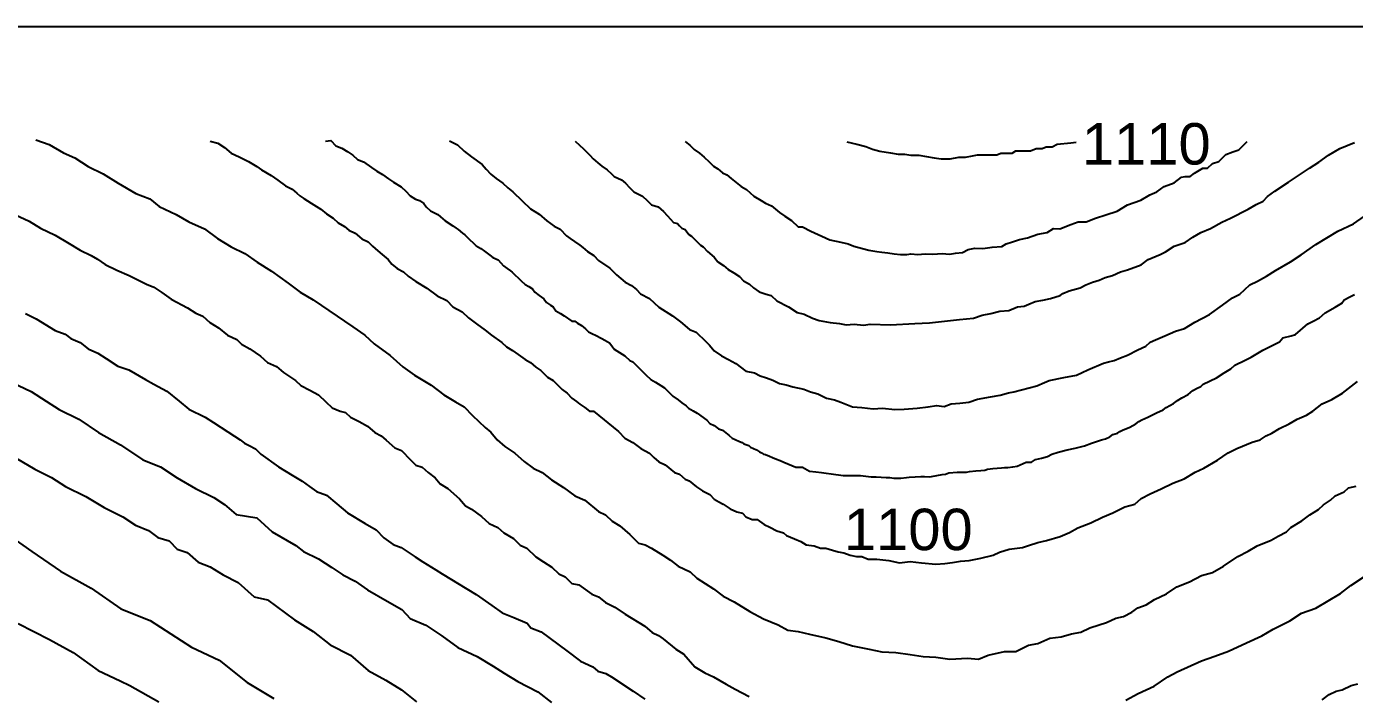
# Model space of a CAD drawing. Header units: millimetres. Extents: x 19067981 to 38137102, y 2652003 to 2652615.
# Drawn here: x 19068143.81 to 19068153.59, y 2652413.04 to 2652417.98 of the extents above; entities that cross this region are included whole.
import ezdxf

# ---------------------------------------------------------------- set-up
doc = ezdxf.new("R2010")
doc.units = ezdxf.units.MM
doc.styles.get("Standard").update_dxf_attribs({"font": 'arial.ttf'})

msp = doc.modelspace()

# ---------------------------------------------------------------- linework, layer by layer
for points in [[(19068130.6446, 2652417.981), (19068159.1634, 2652417.981), (19068159.1634, 2652397.7681), (19068130.6444, 2652397.7681), (19068130.6444, 2652417.9809)], [(19068143.8812, 2652417.1458), (19068143.9777, 2652417.1112), (19068144.0839, 2652417.0502), (19068144.1679, 2652417.012), (19068144.2668, 2652416.9502), (19068144.377, 2652416.894), (19068144.4872, 2652416.8273), (19068144.6168, 2652416.7489), (19068144.7191, 2652416.7103), (19068144.7898, 2652416.6533), (19068144.9137, 2652416.5955), (19068145.0086, 2652416.5417), (19068145.124, 2652416.4899), (19068145.2181, 2652416.4176), (19068145.3194, 2652416.3574), (19068145.421, 2652416.3079), (19068145.5111, 2652416.2428), (19068145.6165, 2652416.1778), (19068145.7387, 2652416.0883), (19068145.8272, 2652416.0236), (19068145.9237, 2652415.9654), (19068146.2156, 2652415.7662), (19068146.3044, 2652415.7056), (19068146.373, 2652415.6414), (19068146.4915, 2652415.5547), (19068146.5839, 2652415.4726), (19068146.6694, 2652415.4112), (19068146.7928, 2652415.3356), (19068146.8861, 2652415.2652), (19068146.9711, 2652415.2136), (19068147.0366, 2652415.1765), (19068147.0973, 2652415.1129), (19068147.1916, 2652415.0248), (19068147.2334, 2652414.9909), (19068147.2796, 2652414.9325), (19068147.3354, 2652414.8855), (19068147.4084, 2652414.8347), (19068147.4789, 2652414.7738), (19068147.5452, 2652414.725), (19068147.6111, 2652414.6917), (19068147.6801, 2652414.6385), (19068147.7681, 2652414.5815), (19068147.85, 2652414.5217), (19068147.9256, 2652414.4878), (19068148.0254, 2652414.4044), (19068148.0774, 2652414.3802), (19068148.1262, 2652414.3351), (19068148.1838, 2652414.2996), (19068148.2565, 2652414.2361), (19068148.3198, 2652414.1719), (19068148.3696, 2652414.1585), (19068148.4164, 2652414.1339), (19068148.4983, 2652414.0828), (19068148.5565, 2652414.0465), (19068148.6115, 2652414.0032), (19068148.701, 2652413.9613), (19068148.7499, 2652413.9141), (19068148.8101, 2652413.8756), (19068148.8718, 2652413.836), (19068148.945, 2652413.7798), (19068149.0252, 2652413.7392), (19068149.1406, 2652413.6685), (19068149.2409, 2652413.6141), (19068149.348, 2652413.5691), (19068149.4205, 2652413.5306), (19068149.4956, 2652413.5204), (19068149.5799, 2652413.4998), (19068149.7013, 2652413.4736), (19068149.7951, 2652413.4457), (19068149.8959, 2652413.4157), (19068150.0204, 2652413.3897), (19068150.1119, 2652413.3706), (19068150.216, 2652413.3648), (19068150.3209, 2652413.3504), (19068150.4166, 2652413.3373), (19068150.5105, 2652413.3309), (19068150.6138, 2652413.3175), (19068150.7429, 2652413.3247), (19068150.8252, 2652413.3165), (19068150.8966, 2652413.3448), (19068151.0168, 2652413.3726), (19068151.1011, 2652413.3726), (19068151.1937, 2652413.4188), (19068151.2626, 2652413.4327), (19068151.35, 2652413.4707), (19068151.4342, 2652413.4817), (19068151.5097, 2652413.5033), (19068151.5776, 2652413.5151), (19068151.6445, 2652413.548), (19068151.7139, 2652413.5696), (19068151.7666, 2652413.5859), (19068151.8365, 2652413.6191), (19068151.8931, 2652413.632), (19068151.9533, 2652413.6628), (19068151.9985, 2652413.6951), (19068152.0597, 2652413.7183), (19068152.1214, 2652413.7563), (19068152.2106, 2652413.7987), (19068152.2852, 2652413.8491), (19068152.3782, 2652413.8876), (19068152.4679, 2652413.9331), (19068152.5481, 2652413.9562), (19068152.6309, 2652414.0024), (19068152.7345, 2652414.0745), (19068152.8116, 2652414.1125), (19068152.8784, 2652414.1516), (19068152.982, 2652414.1939), (19068153.0313, 2652414.2242), (19068153.0936, 2652414.255), (19068153.126, 2652414.2874), (19068153.2079, 2652414.3375), (19068153.266, 2652414.3817), (19068153.3293, 2652414.4207), (19068153.3663, 2652414.4536), (19068153.4179, 2652414.4883), (19068153.4528, 2652414.5217), (19068153.5191, 2652414.5515), (19068153.5515, 2652414.5792), (19068153.6066, 2652414.5931)], [(19068146.0134, 2652417.136), (19068146.0539, 2652417.1401), (19068146.0893, 2652417.1021), (19068146.1356, 2652417.0844), (19068146.1791, 2652417.0566), (19068146.2164, 2652417.0328), (19068146.2494, 2652417.0014), (19068146.2934, 2652416.9838), (19068146.3538, 2652416.9414), (19068146.3921, 2652416.9145), (19068146.4339, 2652416.8892), (19068146.4781, 2652416.8577), (19068146.5161, 2652416.8325), (19068146.5727, 2652416.7982), (19068146.6069, 2652416.7672), (19068146.6392, 2652416.7331), (19068146.6778, 2652416.7079), (19068146.7066, 2652416.6985), (19068146.7388, 2652416.6751), (19068146.7565, 2652416.6526), (19068146.7882, 2652416.623), (19068146.8429, 2652416.5963), (19068146.8615, 2652416.5791), (19068146.8969, 2652416.5483), (19068146.9512, 2652416.5123), (19068146.9774, 2652416.4949), (19068146.9915, 2652416.4855), (19068147.0238, 2652416.4579), (19068147.0401, 2652416.444), (19068147.0561, 2652416.4303), (19068147.1251, 2652416.363), (19068147.158, 2652416.3456), (19068147.1859, 2652416.3252), (19068147.2244, 2652416.2948), (19068147.2467, 2652416.2772), (19068147.2852, 2652416.2607), (19068147.3269, 2652416.2165), (19068147.3524, 2652416.1979), (19068147.3768, 2652416.18), (19068147.3905, 2652416.17), (19068147.4562, 2652416.1071), (19068147.485, 2652416.0795), (19068147.512, 2652416.0637), (19068147.5388, 2652416.0481), (19068147.5561, 2652416.0234), (19068147.5896, 2652415.9986), (19068147.6239, 2652415.9733), (19068147.6431, 2652415.9456), (19068147.6711, 2652415.927), (19068147.6906, 2652415.914), (19068147.712, 2652415.8848), (19068147.7462, 2652415.865), (19068147.7738, 2652415.8489), (19068147.8283, 2652415.8095), (19068147.8512, 2652415.8095), (19068147.8699, 2652415.7927), (19068147.8997, 2652415.776), (19068147.9307, 2652415.7531), (19068147.9512, 2652415.7295), (19068147.9804, 2652415.7159), (19068148.0039, 2652415.7049), (19068148.0501, 2652415.6796), (19068148.0721, 2652415.6676), (19068148.1066, 2652415.6487), (19068148.1234, 2652415.6263), (19068148.1407, 2652415.6031), (19068148.219, 2652415.5531), (19068148.2568, 2652415.5184), (19068148.2792, 2652415.5079), (19068148.3749, 2652415.4139), (19068148.4103, 2652415.3791), (19068148.4445, 2652415.3587), (19068148.465, 2652415.3464), (19068148.4842, 2652415.3349), (19068148.5115, 2652415.3178), (19068148.5738, 2652415.2566), (19068148.6122, 2652415.2281), (19068148.6405, 2652415.2072), (19068148.6706, 2652415.1849), (19068148.688, 2652415.168), (19068148.7227, 2652415.1475), (19068148.7517, 2652415.1305), (19068148.8229, 2652415.0795), (19068148.8467, 2652415.0545), (19068148.8779, 2652415.0405), (19068148.9096, 2652415.014), (19068148.9382, 2652415.0059), (19068148.9505, 2652414.9947), (19068148.9889, 2652414.9645), (19068149.0114, 2652414.9469), (19068149.0323, 2652414.9371), (19068149.0652, 2652414.9217), (19068149.0834, 2652414.9132), (19068149.0967, 2652414.904), (19068149.1172, 2652414.8974), (19068149.1325, 2652414.8925), (19068149.1444, 2652414.8796), (19068149.1898, 2652414.8599), (19068149.2125, 2652414.8448), (19068149.2257, 2652414.8374), (19068149.2406, 2652414.8292), (19068149.2558, 2652414.8262), (19068149.2843, 2652414.8136), (19068149.3085, 2652414.8029), (19068149.3372, 2652414.7914), (19068149.3637, 2652414.7807), (19068149.3907, 2652414.7698), (19068149.4783, 2652414.7333), (19068149.5284, 2652414.7333), (19068149.5805, 2652414.7033), (19068149.6266, 2652414.6972), (19068149.668, 2652414.6919), (19068149.703, 2652414.6873), (19068149.7386, 2652414.6826), (19068149.8286, 2652414.6709), (19068149.8994, 2652414.6709), (19068149.9545, 2652414.6709), (19068150.0347, 2652414.66), (19068150.0718, 2652414.66), (19068150.1458, 2652414.6552), (19068150.1726, 2652414.6552), (19068150.2009, 2652414.6522), (19068150.2519, 2652414.6522), (19068150.294, 2652414.6557), (19068150.3153, 2652414.6574), (19068150.3576, 2652414.6609), (19068150.401, 2652414.6632), (19068150.4277, 2652414.6632), (19068150.4615, 2652414.6615), (19068150.4777, 2652414.6631), (19068150.518, 2652414.67), (19068150.5581, 2652414.677), (19068150.5823, 2652414.6812), (19068150.6069, 2652414.6895), (19068150.6669, 2652414.6948), (19068150.7048, 2652414.6948), (19068150.7353, 2652414.6953), (19068150.7586, 2652414.7008), (19068150.8052, 2652414.7059), (19068150.8411, 2652414.7085), (19068150.8706, 2652414.71), (19068150.8921, 2652414.7175), (19068150.9306, 2652414.7213), (19068150.9635, 2652414.7239), (19068150.9943, 2652414.7262), (19068151.018, 2652414.7292), (19068151.0403, 2652414.7292), (19068151.0772, 2652414.735), (19068151.1086, 2652414.7399), (19068151.1758, 2652414.7698), (19068151.2158, 2652414.7698), (19068151.2453, 2652414.7876), (19068151.2881, 2652414.7985), (19068151.3321, 2652414.8097), (19068151.3661, 2652414.8288), (19068151.4122, 2652414.8429), (19068151.4787, 2652414.8588), (19068151.5365, 2652414.8721), (19068151.6069, 2652414.8883), (19068151.6573, 2652414.9088), (19068151.7299, 2652414.9333), (19068151.7614, 2652414.9418), (19068151.7913, 2652414.9551), (19068151.8152, 2652414.9724), (19068151.8491, 2652414.9825), (19068151.8669, 2652414.9954), (19068151.8863, 2652415.0039), (19068151.9403, 2652415.0275), (19068151.985, 2652415.0513), (19068152.0064, 2652415.069), (19068152.0283, 2652415.0812), (19068152.0735, 2652415.0997), (19068152.1365, 2652415.1339), (19068152.1852, 2652415.1554), (19068152.2067, 2652415.172), (19068152.2616, 2652415.2021), (19068152.2916, 2652415.2248), (19068152.3225, 2652415.2423), (19068152.3683, 2652415.2681), (19068152.405, 2652415.2976), (19068152.4351, 2652415.3135), (19068152.4621, 2652415.3277), (19068152.4789, 2652415.3443), (19068152.5787, 2652415.391), (19068152.6348, 2652415.427), (19068152.6833, 2652415.4581), (19068152.7136, 2652415.4837), (19068152.7905, 2652415.5219), (19068152.834, 2652415.5435), (19068152.9206, 2652415.5945), (19068153.0415, 2652415.6569), (19068153.0662, 2652415.6855), (19068153.127, 2652415.7015), (19068153.1613, 2652415.7106), (19068153.2513, 2652415.7891), (19068153.2914, 2652415.8091), (19068153.3376, 2652415.8321), (19068153.3795, 2652415.8711), (19068153.4517, 2652415.9127), (19068153.5005, 2652415.9409), (19068153.5198, 2652415.9647), (19068153.5612, 2652415.9874), (19068153.5957, 2652416.0063)], [(19068146.9275, 2652417.1388), (19068146.9859, 2652417.1099), (19068147.035, 2652417.0621), (19068147.0905, 2652417.0214), (19068147.1679, 2652416.9635), (19068147.197, 2652416.9288), (19068147.2334, 2652416.8931), (19068147.2718, 2652416.8601), (19068147.3212, 2652416.8262), (19068147.3575, 2652416.7915), (19068147.3936, 2652416.7632), (19068147.4642, 2652416.6949), (19068147.5252, 2652416.636), (19068147.5877, 2652416.5965), (19068147.6448, 2652416.5474), (19068147.6979, 2652416.5092), (19068147.7419, 2652416.4872), (19068147.7906, 2652416.4386), (19068147.8156, 2652416.4178), (19068147.8479, 2652416.3964), (19068147.8883, 2652416.3697), (19068147.9106, 2652416.3519), (19068147.9441, 2652416.3214), (19068147.9923, 2652416.2921), (19068148.025, 2652416.2562), (19068148.1083, 2652416.1995), (19068148.1586, 2652416.1507), (19068148.2224, 2652416.0969), (19068148.2686, 2652416.0712), (19068148.3062, 2652416.0411), (19068148.3356, 2652416.0102), (19068148.4013, 2652415.9769), (19068148.4691, 2652415.9114), (19068148.5716, 2652415.8468), (19068148.6297, 2652415.8044), (19068148.6971, 2652415.7479), (19068148.7454, 2652415.7283), (19068148.815, 2652415.6594), (19068148.8442, 2652415.6306), (19068148.8784, 2652415.5901), (19068148.9313, 2652415.5525), (19068148.9823, 2652415.525), (19068149.0373, 2652415.4953), (19068149.1106, 2652415.441), (19068149.1743, 2652415.4276), (19068149.216, 2652415.4061), (19068149.2631, 2652415.3914), (19068149.3089, 2652415.3728), (19068149.3599, 2652415.3501), (19068149.4091, 2652415.3385), (19068149.4567, 2652415.3251), (19068149.5389, 2652415.3063), (19068149.587, 2652415.2881), (19068149.641, 2652415.2729), (19068149.7054, 2652415.2405), (19068149.7646, 2652415.229), (19068149.8104, 2652415.2126), (19068149.8959, 2652415.1767), (19068149.9652, 2652415.1719), (19068150.0494, 2652415.1626), (19068150.1179, 2652415.167), (19068150.209, 2652415.1562), (19068150.2776, 2652415.1607), (19068150.3732, 2652415.1669), (19068150.4548, 2652415.1778), (19068150.5155, 2652415.1859), (19068150.5709, 2652415.1789), (19068150.6231, 2652415.1983), (19068150.6871, 2652415.2042), (19068150.7545, 2652415.2117), (19068150.8181, 2652415.233), (19068150.9142, 2652415.2501), (19068150.9854, 2652415.2628), (19068151.0468, 2652415.2798), (19068151.0859, 2652415.2865), (19068151.2551, 2652415.3318), (19068151.3105, 2652415.3562), (19068151.3447, 2652415.3713), (19068151.4547, 2652415.3922), (19068151.547, 2652415.4098), (19068151.6301, 2652415.4503), (19068151.7448, 2652415.4981), (19068151.7821, 2652415.5083), (19068151.8235, 2652415.5197), (19068151.8711, 2652415.5384), (19068151.9222, 2652415.5584), (19068151.9981, 2652415.5961), (19068152.0569, 2652415.6253), (19068152.0907, 2652415.6538), (19068152.128, 2652415.67), (19068152.1967, 2652415.6999), (19068152.2751, 2652415.7339), (19068152.3431, 2652415.755), (19068152.4183, 2652415.8013), (19068152.5265, 2652415.8589), (19068152.6217, 2652415.9276), (19068152.6958, 2652415.9811), (19068152.7497, 2652416.0075), (19068152.8245, 2652416.0757), (19068152.8792, 2652416.104), (19068152.9475, 2652416.1392), (19068153.0139, 2652416.1832), (19068153.1235, 2652416.2454), (19068153.2017, 2652416.2989), (19068153.311, 2652416.3736), (19068153.4719, 2652416.4728), (19068153.5879, 2652416.5275), (19068153.6691, 2652416.5839)], [(19068147.8538, 2652417.1347), (19068147.8857, 2652417.1053), (19068147.9142, 2652417.0791), (19068147.9383, 2652417.0569), (19068147.9605, 2652417.0335), (19068147.9873, 2652417.0052), (19068148.0211, 2652416.9753), (19068148.0493, 2652416.9503), (19068148.0891, 2652416.9254), (19068148.1219, 2652416.8944), (19068148.1412, 2652416.8761), (19068148.1938, 2652416.8516), (19068148.2235, 2652416.8261), (19068148.2573, 2652416.7915), (19068148.2866, 2652416.7614), (19068148.3497, 2652416.73), (19068148.3841, 2652416.6974), (19068148.416, 2652416.6672), (19068148.4657, 2652416.6526), (19068148.504, 2652416.6183), (19068148.5335, 2652416.5859), (19068148.579, 2652416.5359), (19068148.6068, 2652416.5279), (19068148.6231, 2652416.5113), (19068148.6393, 2652416.4947), (19068148.6628, 2652416.4835), (19068148.6912, 2652416.4477), (19068148.7096, 2652416.4343), (19068148.744, 2652416.4008), (19068148.7595, 2652416.3858), (19068148.7769, 2652416.3689), (19068148.7965, 2652416.3562), (19068148.8288, 2652416.3232), (19068148.8766, 2652416.2814), (19068148.9056, 2652416.2453), (19068148.9465, 2652416.2189), (19068148.9819, 2652416.1892), (19068149.0216, 2652416.1641), (19068149.0639, 2652416.1373), (19068149.0939, 2652416.1069), (19068149.1368, 2652416.0818), (19068149.1669, 2652416.0535), (19068149.2092, 2652416.025), (19068149.2595, 2652416.0073), (19068149.2974, 2652415.9984), (19068149.3396, 2652415.9581), (19068149.4244, 2652415.9135), (19068149.4893, 2652415.8729), (19068149.5403, 2652415.8591), (19068149.602, 2652415.8315), (19068149.6501, 2652415.8145), (19068149.7333, 2652415.7988), (19068149.802, 2652415.791), (19068149.8488, 2652415.7811), (19068149.9097, 2652415.7853), (19068149.9765, 2652415.7797), (19068150.0265, 2652415.7875), (19068150.176, 2652415.7804), (19068150.3558, 2652415.7907), (19068150.4651, 2652415.7969), (19068150.6848, 2652415.8208), (19068150.7872, 2652415.8319), (19068150.8515, 2652415.8527), (19068150.9153, 2652415.8644), (19068150.9815, 2652415.8835), (19068151.0478, 2652415.8885), (19068151.1129, 2652415.9137), (19068151.1621, 2652415.9183), (19068151.1954, 2652415.9346), (19068151.2418, 2652415.9529), (19068151.2983, 2652415.9644), (19068151.3544, 2652415.9758), (19068151.4258, 2652415.9984), (19068151.4464, 2652416.0129), (19068151.4928, 2652416.0323), (19068151.5744, 2652416.0541), (19068151.6151, 2652416.0771), (19068151.664, 2652416.0969), (19068151.7136, 2652416.1114), (19068151.7585, 2652416.1303), (19068151.812, 2652416.1459), (19068151.8715, 2652416.1724), (19068151.9237, 2652416.1882), (19068152.0222, 2652416.2246), (19068152.0753, 2652416.2639), (19068152.1626, 2652416.2994), (19068152.2023, 2652416.32), (19068152.2675, 2652416.3614), (19068152.3484, 2652416.3881), (19068152.4044, 2652416.4284), (19068152.4635, 2652416.4613), (19068152.5335, 2652416.4917), (19068152.6175, 2652416.5394), (19068152.6816, 2652416.5691), (19068152.8118, 2652416.6345), (19068152.8713, 2652416.6695), (19068152.9214, 2652416.6934), (19068152.955, 2652416.7284), (19068153.0089, 2652416.7673), (19068153.1079, 2652416.8327), (19068153.1902, 2652416.887), (19068153.2637, 2652416.9356), (19068153.3323, 2652416.9804), (19068153.4022, 2652417.0316), (19068153.4868, 2652417.0815), (19068153.5943, 2652417.1257)], [(19068148.6635, 2652417.1326), (19068148.7006, 2652417.1042), (19068148.7301, 2652417.0733), (19068148.7706, 2652417.048), (19068148.8036, 2652417.0172), (19068148.841, 2652416.9823), (19068148.8739, 2652416.9517), (19068148.9055, 2652416.9312), (19068148.9396, 2652416.9012), (19068148.9719, 2652416.8868), (19068149.0038, 2652416.8607), (19068149.0511, 2652416.8221), (19068149.0762, 2652416.8016), (19068149.1161, 2652416.7786), (19068149.1703, 2652416.7313), (19068149.2237, 2652416.6989), (19068149.2569, 2652416.6787), (19068149.3005, 2652416.6602), (19068149.3578, 2652416.6108), (19068149.3991, 2652416.5835), (19068149.4472, 2652416.5518), (19068149.4976, 2652416.5033), (19068149.529, 2652416.5033), (19068149.5901, 2652416.4712), (19068149.6711, 2652416.4342), (19068149.7297, 2652416.4074), (19068149.8113, 2652416.3909), (19068149.8651, 2652416.38), (19068149.9074, 2652416.3611), (19068149.9692, 2652416.3453), (19068150.016, 2652416.3332), (19068150.0764, 2652416.3229), (19068150.1135, 2652416.3166), (19068150.156, 2652416.3129), (19068150.2034, 2652416.304), (19068150.2501, 2652416.2996), (19068150.298, 2652416.2996), (19068150.3255, 2652416.3043), (19068150.3773, 2652416.2995), (19068150.4322, 2652416.306), (19068150.4878, 2652416.3019), (19068150.5564, 2652416.3071), (19068150.6109, 2652416.3029), (19068150.6542, 2652416.3108), (19068150.7077, 2652416.3153), (19068150.7499, 2652416.3365), (19068150.7969, 2652416.3468), (19068150.856, 2652416.3434), (19068150.9267, 2652416.354), (19068150.9976, 2652416.3602), (19068151.0295, 2652416.3798), (19068151.0745, 2652416.3935), (19068151.1276, 2652416.4097), (19068151.1865, 2652416.4228), (19068151.263, 2652416.4492), (19068151.3306, 2652416.4632), (19068151.3778, 2652416.4922), (19068151.4235, 2652416.4904), (19068151.5062, 2652416.5216), (19068151.5589, 2652416.5415), (19068151.6182, 2652416.5415), (19068151.6861, 2652416.5691), (19068151.7637, 2652416.5934), (19068151.8465, 2652416.6194), (19068151.9224, 2652416.6662), (19068152.021, 2652416.7017), (19068152.0869, 2652416.7411), (19068152.1391, 2652416.7624), (19068152.1914, 2652416.8016), (19068152.2656, 2652416.8294), (19068152.3205, 2652416.8713), (19068152.3483, 2652416.8757), (19068152.384, 2652416.8757), (19068152.4163, 2652416.9001), (19068152.4782, 2652416.9372), (19068152.5128, 2652416.9372), (19068152.5496, 2652416.9708), (19068152.5943, 2652416.9854), (19068152.6457, 2652417.0365), (19068152.6996, 2652417.0567), (19068152.7418, 2652417.0725), (19068152.7948, 2652417.1237), (19068152.8048, 2652417.1333)], [(19068143.6982, 2652416.6062), (19068143.8321, 2652416.5461), (19068143.9156, 2652416.4955), (19068144.0228, 2652416.442), (19068144.125, 2652416.3813), (19068144.2059, 2652416.3332), (19068144.288, 2652416.2927), (19068144.3359, 2652416.2665), (19068144.3907, 2652416.2268), (19068144.4765, 2652416.1843), (19068144.5686, 2652416.1463), (19068144.695, 2652416.0809), (19068144.7486, 2652416.0602), (19068144.8097, 2652416.0211), (19068144.8765, 2652415.9699), (19068144.999, 2652415.9079), (19068145.06, 2652415.8671), (19068145.1101, 2652415.8458), (19068145.1626, 2652415.7998), (19068145.225, 2652415.7598), (19068145.2935, 2652415.7045), (19068145.3609, 2652415.6723), (19068145.3966, 2652415.6395), (19068145.4571, 2652415.605), (19068145.5356, 2652415.5505), (19068145.5863, 2652415.5045), (19068145.6531, 2652415.474), (19068145.7044, 2652415.4303), (19068145.7933, 2652415.3707), (19068145.8331, 2652415.3338), (19068145.8982, 2652415.2993), (19068145.964, 2652415.2644), (19068146.0158, 2652415.215), (19068146.0643, 2652415.1688), (19068146.1218, 2652415.146), (19068146.1627, 2652415.1356), (19068146.199, 2652415.0999), (19068146.2624, 2652415.0695), (19068146.3237, 2652415.0351), (19068146.3784, 2652414.988), (19068146.4245, 2652414.9644), (19068146.4625, 2652414.931), (19068146.5259, 2652414.8754), (19068146.5745, 2652414.8553), (19068146.6413, 2652414.7863), (19068146.6803, 2652414.7459), (19068146.7277, 2652414.7333), (19068146.7699, 2652414.6933), (19068146.8217, 2652414.6541), (19068146.8597, 2652414.6093), (19068146.9156, 2652414.5759), (19068147.0017, 2652414.4985), (19068147.0466, 2652414.4479), (19068147.0892, 2652414.4214), (19068147.1632, 2652414.3675), (19068147.2208, 2652414.3174), (19068147.283, 2652414.2881), (19068147.3279, 2652414.249), (19068147.4005, 2652414.2053), (19068147.4474, 2652414.1559), (19068147.4964, 2652414.1358), (19068147.5643, 2652414.072), (19068147.6202, 2652414.0346), (19068147.681, 2652413.9939), (19068147.7333, 2652413.9445), (19068147.7811, 2652413.9238), (19068147.8283, 2652413.8755), (19068147.8807, 2652413.8646), (19068147.9776, 2652413.7964), (19068148.0247, 2652413.777), (19068148.0769, 2652413.7348), (19068148.1448, 2652413.7002), (19068148.2211, 2652413.6474), (19068148.366, 2652413.5607), (19068148.4208, 2652413.5123), (19068148.4683, 2652413.4908), (19068148.5016, 2652413.4662), (19068148.5959, 2652413.3892), (19068148.6551, 2652413.3537), (19068148.7344, 2652413.2597), (19068148.8092, 2652413.2161), (19068148.8737, 2652413.1866), (19068148.9667, 2652413.1328), (19068149.032, 2652413.095), (19068149.135, 2652413.0414)], [(19068143.8046, 2652415.8649), (19068143.8837, 2652415.8263), (19068144.024, 2652415.7392), (19068144.0954, 2652415.7124), (19068144.1391, 2652415.6809), (19068144.2065, 2652415.6525), (19068144.2653, 2652415.6055), (19068144.3363, 2652415.5732), (19068144.3981, 2652415.5333), (19068144.4848, 2652415.4773), (19068144.5646, 2652415.4499), (19068144.6893, 2652415.3797), (19068144.7506, 2652415.3452), (19068144.8454, 2652415.2919), (19068144.9354, 2652415.2182), (19068145.0069, 2652415.1597), (19068145.1281, 2652415.0997), (19068145.1883, 2652415.0618), (19068145.2949, 2652414.9928), (19068145.3439, 2652414.961), (19068145.3857, 2652414.9339), (19068145.417, 2652414.91), (19068145.4519, 2652414.8915), (19068145.4986, 2652414.8667), (19068145.5391, 2652414.8284), (19068145.6677, 2652414.7341), (19068145.7689, 2652414.6732), (19068145.8416, 2652414.6293), (19068145.8962, 2652414.5896), (19068145.9481, 2652414.5517), (19068146.0218, 2652414.5251), (19068146.0985, 2652414.4607), (19068146.1773, 2652414.3945), (19068146.3066, 2652414.3176), (19068146.387, 2652414.2698), (19068146.4444, 2652414.2113), (19068146.5128, 2652414.1629), (19068146.5708, 2652414.1388), (19068146.6223, 2652414.1049), (19068146.6753, 2652414.07), (19068146.7309, 2652414.0334), (19068146.8271, 2652413.9747), (19068146.8747, 2652413.9457), (19068147.0549, 2652413.8363), (19068147.1253, 2652413.7936), (19068147.2407, 2652413.7121), (19068147.3161, 2652413.6588), (19068147.4019, 2652413.6229), (19068147.499, 2652413.5822), (19068147.528, 2652413.5476), (19068147.6034, 2652413.5179), (19068147.7912, 2652413.3773), (19068147.8922, 2652413.3018), (19068147.9846, 2652413.26), (19068148.0209, 2652413.2292), (19068148.0803, 2652413.2116), (19068148.121, 2652413.1853), (19068148.2814, 2652413.0814), (19068148.3666, 2652413.0209)], [(19068143.6044, 2652415.4039), (19068143.8467, 2652415.2907), (19068143.9561, 2652415.2194), (19068144.0515, 2652415.1572), (19068144.1978, 2652415.0872), (19068144.3411, 2652414.9875), (19068144.5046, 2652414.8956), (19068144.6681, 2652414.7863), (19068144.7994, 2652414.7334), (19068144.9209, 2652414.6545), (19068145.0568, 2652414.574), (19068145.1927, 2652414.5096), (19068145.271, 2652414.4568), (19068145.3562, 2652414.3843), (19068145.5093, 2652414.3579), (19068145.6212, 2652414.2564), (19068145.7951, 2652414.1558), (19068145.8525, 2652414.1108), (19068145.9636, 2652414.0557), (19068146.0613, 2652413.9914), (19068146.1415, 2652413.9385), (19068146.232, 2652413.8928), (19068146.3249, 2652413.8289), (19068146.4685, 2652413.745), (19068146.5771, 2652413.6815), (19068146.6371, 2652413.6163), (19068146.7535, 2652413.5678), (19068146.8722, 2652413.4894), (19068146.99, 2652413.4019), (19068147.1306, 2652413.3365), (19068147.2495, 2652413.264), (19068147.3311, 2652413.2142), (19068147.4319, 2652413.1528), (19068147.5781, 2652413.0747), (19068147.6782, 2652412.9967)], [(19068143.6273, 2652414.2671), (19068143.8522, 2652414.1107), (19068144.0623, 2652413.9645), (19068144.2887, 2652413.8389), (19068144.5076, 2652413.6865), (19068144.7224, 2652413.6023), (19068145.0277, 2652413.4058), (19068145.2316, 2652413.3082), (19068145.4385, 2652413.1437), (19068145.6332, 2652413.0274)], [(19068151.9103, 2652413.0146), (19068152.0012, 2652413.0641), (19068152.1184, 2652413.1185), (19068152.2196, 2652413.1871), (19068152.2877, 2652413.2225), (19068152.4679, 2652413.3033), (19068152.5662, 2652413.3393), (19068152.6662, 2652413.376), (19068152.8002, 2652413.4378), (19068152.9129, 2652413.4896), (19068152.9944, 2652413.5371), (19068153.1178, 2652413.5995), (19068153.2036, 2652413.6557), (19068153.3096, 2652413.6929), (19068153.4927, 2652413.7997), (19068153.5685, 2652413.86), (19068153.6685, 2652413.9267)], [(19068143.7507, 2652413.5797), (19068143.9806, 2652413.4608), (19068144.1552, 2652413.3668), (19068144.3408, 2652413.2332), (19068144.5009, 2652413.1569), (19068144.572, 2652413.1231), (19068144.7869, 2652413.0022)], [(19068153.3563, 2652413.0159), (19068153.4075, 2652413.0562), (19068153.4596, 2652413.08), (19068153.5027, 2652413.0911), (19068153.5699, 2652413.1232), (19068153.6181, 2652413.1353)]]:
    msp.add_lwpolyline(points)
at = {"color": 61}
for points in [[(19068145.1637, 2652417.1365), (19068145.2218, 2652417.1222), (19068145.2708, 2652417.0898), (19068145.3184, 2652417.0483), (19068145.3772, 2652417.0204), (19068145.4482, 2652416.985), (19068145.5078, 2652416.9496), (19068145.5426, 2652416.9255), (19068145.6145, 2652416.8838), (19068145.6633, 2652416.8475), (19068145.7193, 2652416.8058), (19068145.77, 2652416.7814), (19068145.8035, 2652416.7518), (19068145.8264, 2652416.7316), (19068145.8546, 2652416.7136), (19068145.9083, 2652416.6795), (19068145.949, 2652416.6537), (19068145.9802, 2652416.6339), (19068146.0216, 2652416.5997), (19068146.0715, 2652416.567), (19068146.1088, 2652416.5345), (19068146.1538, 2652416.5073), (19068146.1858, 2652416.4796), (19068146.2327, 2652416.4586), (19068146.282, 2652416.4158), (19068146.3299, 2652416.3924), (19068146.36, 2652416.3609), (19068146.3992, 2652416.3284), (19068146.433, 2652416.3004), (19068146.4763, 2652416.2645), (19068146.5027, 2652416.2282), (19068146.5414, 2652416.1962), (19068146.5878, 2652416.1724), (19068146.6236, 2652416.1399), (19068146.6788, 2652416.1005), (19068146.762, 2652416.0508), (19068146.8371, 2652415.9959), (19068146.909, 2652415.9607), (19068146.9521, 2652415.9153), (19068147.02, 2652415.8786), (19068147.0673, 2652415.8322), (19068147.1262, 2652415.7889), (19068147.1917, 2652415.7431), (19068147.2362, 2652415.7049), (19068147.3133, 2652415.6506), (19068147.3482, 2652415.6191), (19068147.3927, 2652415.5928), (19068147.4343, 2652415.5623), (19068147.485, 2652415.525), (19068147.5258, 2652415.5042), (19068147.5631, 2652415.4698), (19068147.5999, 2652415.4455), (19068147.6496, 2652415.3948), (19068147.6912, 2652415.37), (19068147.7589, 2652415.3043), (19068147.7938, 2652415.278), (19068147.8287, 2652415.2413), (19068147.8646, 2652415.2152), (19068147.8886, 2652415.1977), (19068147.9252, 2652415.1712), (19068147.9604, 2652415.1457), (19068147.9885, 2652415.1457), (19068148.1722, 2652414.9955), (19068148.2194, 2652414.9449), (19068148.2788, 2652414.9128), (19068148.3364, 2652414.8706), (19068148.4022, 2652414.8356), (19068148.4324, 2652414.8035), (19068148.4708, 2652414.7714), (19068148.5161, 2652414.75), (19068148.5849, 2652414.6919), (19068148.6214, 2652414.6797), (19068148.6628, 2652414.6432), (19068148.6946, 2652414.6321), (19068148.7469, 2652414.588), (19068148.7927, 2652414.5569), (19068148.8448, 2652414.5297), (19068148.8779, 2652414.4951), (19068148.912, 2652414.4766), (19068148.9433, 2652414.4596), (19068148.9944, 2652414.4238), (19068149.0441, 2652414.4024), (19068149.0874, 2652414.3937), (19068149.1113, 2652414.3659), (19068149.1566, 2652414.346), (19068149.1941, 2652414.346), (19068149.2464, 2652414.3089), (19068149.2883, 2652414.2909), (19068149.3399, 2652414.2617), (19068149.3891, 2652414.2486), (19068149.4105, 2652414.2286), (19068149.4701, 2652414.2036), (19068149.517, 2652414.1838), (19068149.5558, 2652414.1593), (19068149.6152, 2652414.151), (19068149.6619, 2652414.134), (19068149.7014, 2652414.134), (19068149.7486, 2652414.1199), (19068149.7905, 2652414.1073), (19068149.8316, 2652414.1008), (19068149.8803, 2652414.0823), (19068149.9266, 2652414.0745), (19068149.9645, 2652414.0745), (19068150.0127, 2652414.0546), (19068150.0765, 2652414.0531), (19068150.165, 2652414.0428), (19068150.2434, 2652414.0272), (19068150.3213, 2652414.0355), (19068150.404, 2652414.0272), (19068150.5094, 2652414.0167), (19068150.5757, 2652414.0228), (19068150.6337, 2652414.0282), (19068150.6916, 2652414.0399), (19068150.7564, 2652414.0452), (19068150.8421, 2652414.0608), (19068150.9339, 2652414.0832), (19068150.9806, 2652414.1061), (19068151.0498, 2652414.128), (19068151.1486, 2652414.1391), (19068151.192, 2652414.1537), (19068151.2619, 2652414.1773), (19068151.3247, 2652414.1914), (19068151.426, 2652414.2201), (19068151.4941, 2652414.2502), (19068151.556, 2652414.2843), (19068151.6526, 2652414.3215), (19068151.7379, 2652414.3643), (19068151.8143, 2652414.3959), (19068151.9022, 2652414.4385), (19068151.9767, 2652414.4599), (19068152.0224, 2652414.5008), (19068152.0887, 2652414.5358), (19068152.1705, 2652414.5713), (19068152.2554, 2652414.6139), (19068152.3411, 2652414.646), (19068152.4205, 2652414.6951), (19068152.4838, 2652414.7248), (19068152.5853, 2652414.7844), (19068152.6637, 2652414.837), (19068152.727, 2652414.8686), (19068152.8402, 2652414.917), (19068152.8986, 2652414.9335), (19068152.9434, 2652414.9637), (19068152.9858, 2652414.9836), (19068153.0418, 2652415.0181), (19068153.1141, 2652415.051), (19068153.172, 2652415.0855), (19068153.2412, 2652415.1167), (19068153.2879, 2652415.1453), (19068153.3567, 2652415.1987), (19068153.4273, 2652415.2303), (19068153.5072, 2652415.2784), (19068153.6179, 2652415.3634)], [(19068149.8544, 2652417.1299), (19068149.9274, 2652417.1126), (19068149.9948, 2652417.0966), (19068150.0438, 2652417.0765), (19068150.0968, 2652417.0623), (19068150.1755, 2652417.0487), (19068150.2327, 2652417.0388), (19068150.2813, 2652417.0388), (19068150.3269, 2652417.0318), (19068150.3862, 2652417.0318), (19068150.4418, 2652417.0229), (19068150.4982, 2652417.0139), (19068150.5497, 2652417.0057), (19068150.6168, 2652417.0057), (19068150.6803, 2652417.0176), (19068150.728, 2652417.0176), (19068150.78, 2652417.0281), (19068150.8166, 2652417.0355), (19068150.9591, 2652417.036), (19068150.9901, 2652417.0485), (19068151.0735, 2652417.0485), (19068151.1002, 2652417.0637), (19068151.2091, 2652417.0637), (19068151.25, 2652417.0805), (19068151.2946, 2652417.0805), (19068151.323, 2652417.0947), (19068151.3686, 2652417.0941), (19068151.4053, 2652417.1146), (19068151.5045, 2652417.1235), (19068151.5451, 2652417.129)], [(19068143.7356, 2652414.7989), (19068143.8725, 2652414.7167), (19068143.9963, 2652414.6552), (19068144.0991, 2652414.5888), (19068144.2496, 2652414.5167), (19068144.3834, 2652414.4339), (19068144.5221, 2652414.366), (19068144.6156, 2652414.3045), (19068144.7106, 2652414.2651), (19068144.7784, 2652414.2138), (19068144.862, 2652414.1895), (19068144.9228, 2652414.1273), (19068144.9942, 2652414.103), (19068145.0765, 2652414.0314), (19068145.1654, 2652413.998), (19068145.2604, 2652413.9395), (19068145.3708, 2652413.8829), (19068145.4893, 2652413.7767), (19068145.5862, 2652413.7536), (19068145.7868, 2652413.6064), (19068145.9239, 2652413.5217), (19068146.0478, 2652413.423), (19068146.1993, 2652413.3467), (19068146.3277, 2652413.2321), (19068146.4593, 2652413.162), (19068146.5733, 2652413.0907), (19068146.6851, 2652413.0029)]]:
    msp.add_lwpolyline(points, dxfattribs=at)

# ---------------------------------------------------------------- texts
at = {"char_height": 0.30537, "attachment_point": 1}
for s, insert in [('1110', (19068151.5866, 2652417.2688)), ('1100', (19068149.8331, 2652414.4257))]:
    msp.add_mtext(s, dxfattribs=dict(at, insert=insert))

doc.saveas('drawing.dxf')
